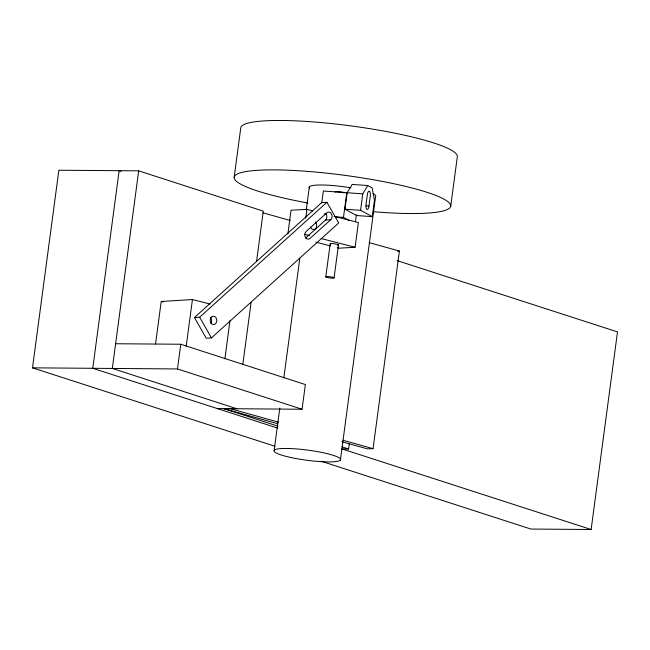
<?xml version="1.0" encoding="UTF-8"?>
<svg xmlns="http://www.w3.org/2000/svg" width="650" height="650" viewBox="0 0 650 650"><rect width="100%" height="100%" fill="white"/><g stroke="black" fill="none" stroke-linecap="round" stroke-linejoin="round"><path stroke-width="0.97" d="M274.918 446.249L32.5 367.835L58.866 170.227L138.686 170.844L263.274 211.144L256.588 261.3M138.686 170.844L112.32 368.444L236.909 408.752M155.537 343.972L161.208 301.486L192.433 299.544L209.999 303.997M180.781 344.248L305.37 384.556L302.071 409.256L177.482 368.948L180.781 344.248L115.619 343.744M186.233 345.987L192.433 299.544M234.211 177.036L240.801 127.636A109.241 16.526 7.6 0 1 352.706 126.124A109.241 16.526 7.6 0 1 457.291 156.975L450.694 206.375M224.876 358.841L230.019 320.304M242.799 364.618L251.095 302.421M287.877 233.959L291.037 210.243L306.922 209.341L312.748 210.844M274.186 450.288L279.817 408.054M283.847 377.886L299.812 258.213M306.256 209.942L309.343 186.818M305.736 218.238L306.922 209.341M321.799 202.865L323.375 191.002L346.783 192.709L343.484 217.409L349.334 220.569M325.78 276.892L330.208 243.758M334.076 277.851L338.496 244.709M344.963 209.203L347.157 192.733L352.186 184.413L367.786 185.551L372.174 187.923L374.457 200.192L372.255 216.661L356.655 215.524L344.963 209.203L360.563 210.332L372.255 216.661M355.444 221.756L356.371 214.841M337.261 247.674L339.202 248.17L355.087 247.268L358.386 222.568L334.108 216.328M360.563 210.332L362.757 193.862L367.786 185.551M368.973 206.05L370.297 196.105A4.201 1.536 -85.8 0 0 369.387 191.197A4.201 1.536 -85.8 0 0 367.372 194.529L366.048 204.474A4.201 1.536 -85.8 0 0 366.957 209.381A4.201 1.536 -85.8 0 0 368.973 206.05L366.048 205.839M340.413 460.078A33.613 5.086 7.6 0 0 293.987 448.744A33.613 5.086 7.6 0 0 287.495 456.731A33.613 5.086 7.6 0 0 340.413 460.078L375.57 196.601A33.613 5.086 7.6 0 0 373.002 193.643M342.111 448.955L348.627 449.004L349.294 443.991M341.916 441.74L367.242 448.841L373.059 448.679L399.425 251.071L369.224 242.604M321.279 461.248L530.863 529.043L591.134 529.506L617.5 331.906L397.296 260.666M194.456 317.533L321.734 202.597L326.934 202.28L338.715 222.966L211.437 337.902L206.229 338.227L194.456 317.533L199.656 317.208L326.934 202.28M305.581 238.071L325.536 220.049L330.736 219.724A4.201 3.299 86.4 0 0 331.427 213.882A4.201 3.299 86.4 0 0 326.812 212.826L306.118 231.514A4.201 3.299 86.4 0 0 305.427 237.364A4.201 3.299 86.4 0 0 310.042 238.412L330.736 219.724M397.483 251.119L399.425 251.071M278.119 426.197L224.039 408.704L229.848 408.541L278.558 422.191M32.5 367.835L177.482 368.948M217.36 408.598L302.071 409.256M347.157 192.733L362.757 193.862M335.684 216.84L343.484 217.409M161.208 301.486L163.158 301.982M324.399 213.834L326.341 214.338M304.598 234.293L309.449 235.544M321.1 238.534L355.087 247.268M315.9 242.182L330.468 245.928M263.039 212.842L290.314 220.488M342.859 440.212L373.059 448.679M224.039 408.704L277.615 423.719M121.071 171.316L119.137 170.69L92.771 368.298L277.404 428.017M341.868 446.818L348.627 449.004M341.957 448.906L591.134 529.506M199.656 317.208L211.437 337.902M315.291 221.934A4.201 3.258 86.8 0 1 315.543 228.597A4.201 3.258 86.8 0 1 310.481 227.004M330.379 244.132A4.201 0.634 7.6 0 1 334.961 243.872A4.201 0.634 7.6 0 1 337.496 245.237M341.876 192.433A4.201 0.634 7.6 0 1 343.834 192.822M335.01 192.026A6.305 0.951 7.6 0 1 345.077 192.725M210.348 317.493A4.201 3.299 86.4 0 1 210.884 323.408M325.626 213.395A4.201 3.299 86.4 0 1 325.536 220.049M307.808 202.987A109.241 16.526 7.6 0 1 255.718 170.422A109.241 16.526 7.6 0 1 431.096 193.684A109.241 16.526 7.6 0 1 374.002 211.762M309.498 188.175A33.613 5.086 7.6 0 1 350.959 187.858M327.283 277.517A4.201 0.634 7.6 0 0 334.035 278.013A4.201 0.634 7.6 0 0 328.469 276.575A4.201 0.634 7.6 0 0 327.283 277.517M210.917 317.663A4.201 3.299 86.4 0 0 213.013 324.504A4.201 3.299 86.4 0 0 216.572 318.947A4.201 3.299 86.4 0 0 210.917 317.663"/></g></svg>
